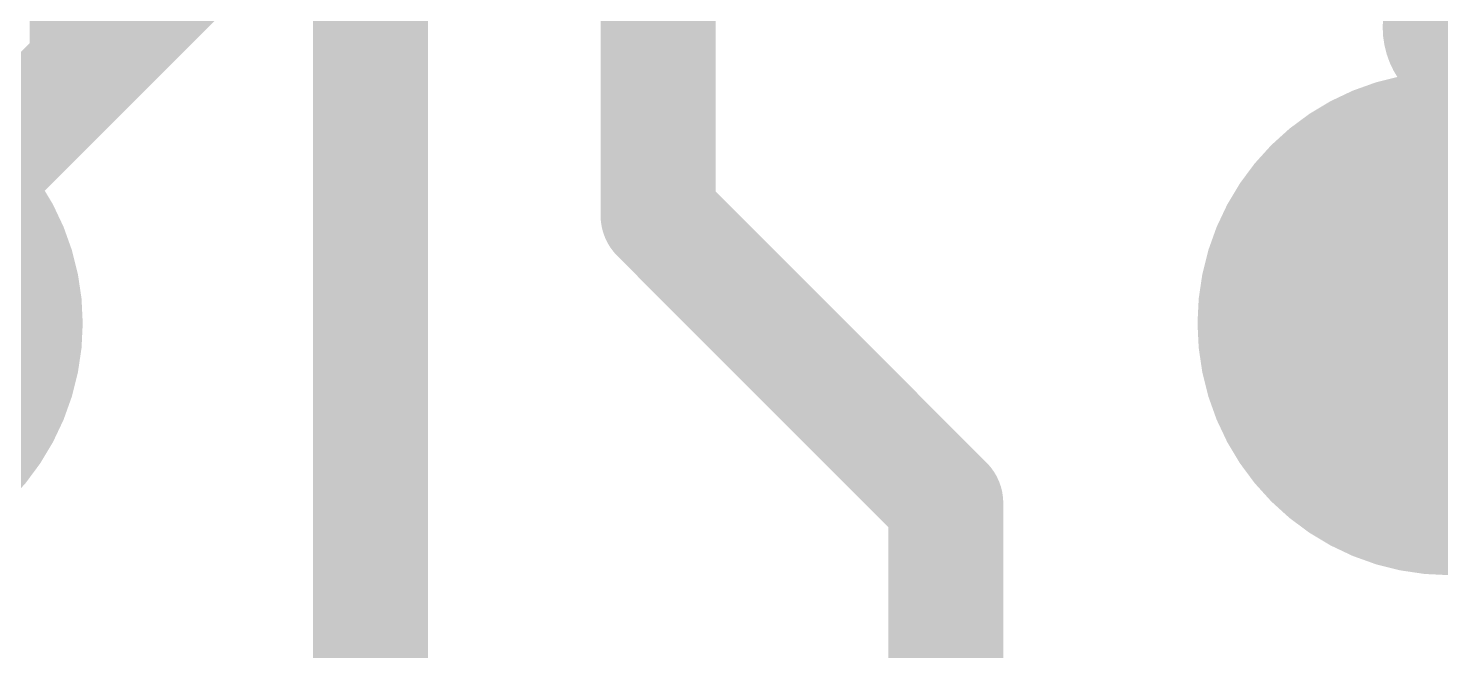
# Model space of a CAD drawing. Extents: x -0.1 to 23, y -0.1 to 23.
# Drawn here: x 10.826 to 13.32, y 8.63 to 9.728 of the extents above; entities that cross this region are included whole.
import ezdxf

# ---------------------------------------------------------------- set-up
doc = ezdxf.new("R2010")
doc.units = 0
for name, color, linetype in [('1', 12, 'CONTINUOUS'), ('16', 132, 'CONTINUOUS'), ('18', 110, 'CONTINUOUS'), ('21', 253, 'CONTINUOUS')]:
    doc.layers.add(name, color=color, linetype=linetype)

# ---------------------------------------------------------------- blocks, each defined once
blk = doc.blocks.new('ROUNDV')
at = {"const_width": 0.5}
blk.add_lwpolyline([(0, -0.25, 1), (0, 0.25, 1), (0, -0.25)], format="xyb", dxfattribs=at)

msp = doc.modelspace()

# ---------------------------------------------------------------- linework, layer by layer
at = {"layer": '1', "const_width": 0.2032}
for points in [[(10.93, 10.505), (10.93, 9.66)], [(11.43, 10.505), (11.43, 8.2867)], [(11.938, 10.497), (11.938, 9.398)], [(10.93, 9.66), (10.4775, 9.2075)], [(12.446, 8.89), (11.938, 9.398)], [(12.446, 8.128), (12.446, 8.89)]]:
    msp.add_lwpolyline(points, dxfattribs=at)
at = {"layer": '1', "const_width": 0.1016}
for points in [[(10.9659, 9.6241, 1), (10.8941, 9.6959)], [(10.8792, 9.66, 1), (10.9808, 9.66)], [(11.9739, 9.4339, 1), (11.9021, 9.3621)], [(11.8872, 9.398, 1), (11.9888, 9.398)], [(12.4968, 8.89, 1), (12.3952, 8.89)], [(12.4101, 8.8541, 1), (12.4819, 8.9259)]]:
    msp.add_lwpolyline(points, format="xyb", dxfattribs=at)
at = {"layer": '16', "const_width": 0.2032}
msp.add_lwpolyline([(11.43, 10.16), (10.4775, 9.2075)], dxfattribs=at)
at = {"layer": '21', "const_width": 0.125}
for points in [[(13.38, 9.63, 1), (13.38, 9.83, 1), (13.38, 9.63)], [(13.355, 9.7925, 1), (13.355, 9.6675)]]:
    msp.add_lwpolyline(points, format="xyb", dxfattribs=at)
at = {"layer": '21', "const_width": 0.25}
msp.add_lwpolyline([(13.355, 9.73), (13.405, 9.73)], dxfattribs=at)

# ---------------------------------------------------------------- block references
at = {"layer": '18', "xscale": 0.889, "yscale": 0.889}
for p in [(10.4775, 9.2075), (10.4775, 9.2075), (13.335, 9.2075), (13.335, 9.2075)]:
    msp.add_blockref('ROUNDV', p, dxfattribs=at)

doc.saveas('drawing.dxf')
